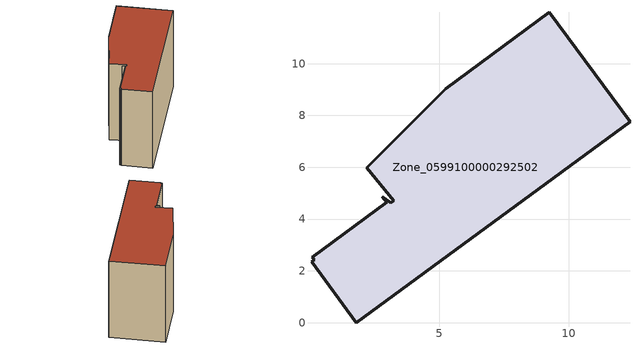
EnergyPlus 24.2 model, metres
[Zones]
Zone_0599100000292502
 floor ground (C_G): 2.81,4.86 3.13,4.62 3.25,4.71 2.2,5.98 5.26,9.03 9.26,11.98 12.37,7.76 1.81,0 0.07,2.35 0.18,2.43 0.1,2.52 2.97,4.64 z0
 wall outside (C_F): 12.37,7.76 9.26,11.98 5.26,9.03 2.2,5.98 3.25,4.71 3.13,4.62 2.81,4.86 2.97,4.64 0.1,2.52 0.18,2.43 0.07,2.35 1.81,0 12.37,7.76 z0:8.46
 roof outside (C_R): 3.13,4.62 2.81,4.86 2.97,4.64 0.1,2.52 0.18,2.43 0.07,2.35 1.81,0 12.37,7.76 9.26,11.98 5.26,9.03 2.2,5.98 3.25,4.71 z8.46
[BUILDING]
Pand.0599100000292502: North Axis=0; Terrain=City; Loads Convergence Tolerance Value=0.04; Temperature Convergence Tolerance Value=0.4; Solar Distribution=FullExterior; Maximum Number of Warmup Days=25; Minimum Number of Warmup Days=1
[Site:Location]
Rotterdam.The.Hague.AP_ZH_NLD Design_Conditions: Latitude=51.96; Longitude=4.45; Time Zone=1; Elevation=-4.5
[SITE:GROUNDTEMPERATURE:BUILDINGSURFACE]
18, 18, 18, 18, 18, 18, 18, 18, 18, 18, 18, 18
[MATERIAL] Thermal Absorptance=0.9; Solar Absorptance=0.7; Visible Absorptance=0.7
Name | Roughness | Thickness | Conductivity | Density | Specific Heat
G.TC.1975-1991 | MediumSmooth | 0.15 | 0.288461 | 540 | 1210
F.TC.1975-1991 | Rough | 0.3 | 0.230769 | 1920 | 840
R.TC.1975-1991 | MediumRough | 0.2 | 0.153846 | 1500 | 1000
[CONSTRUCTION]
C_G: G.TC.1975-1991
C_F: F.TC.1975-1991
C_R: R.TC.1975-1991
[ZONE]
Zone_0599100000292502: Type=1; Multiplier=1; Ceiling Height=Autocalculate; Volume=Autocalculate; Floor Area=autocalculate; Part of Total Floor Area=Yes
[ZONEINFILTRATION:DESIGNFLOWRATE]
Infil_Zone_0599100000292502: Zone or ZoneList or Space or SpaceList=Zone_0599100000292502; Schedule=AlwaysOn; Design Flow Rate Calculation Method=Flow/Area; Flow Rate per Floor Area=0.003; Constant Term Coefficient=1; Temperature Term Coefficient=0; Velocity Term Coefficient=0; Velocity Squared Term Coefficient=0
[HVACTEMPLATE:ZONE:IDEALLOADSAIRSYSTEM]
Zone_0599100000292502: Maximum Heating Supply Air Temperature=50; Minimum Cooling Supply Air Temperature=13; Maximum Heating Supply Air Humidity Ratio=0.0156; Minimum Cooling Supply Air Humidity Ratio=0.0077; Heating Limit=NoLimit; Cooling Limit=NoLimit; Dehumidification Control Type=ConstantSensibleHeatRatio; Cooling Sensible Heat Ratio=0.7; Dehumidification Setpoint=60; Humidification Control Type=None; Humidification Setpoint=30; Outdoor Air Method=None; Outdoor Air Flow Rate per Person=0.00944; Outdoor Air Flow Rate per Zone Floor Area=0; Outdoor Air Flow Rate per Zone=0; Demand Controlled Ventilation Type=None; Outdoor Air Economizer Type=NoEconomizer; Heat Recovery Type=None; Sensible Heat Recovery Effectiveness=0.7; Latent Heat Recovery Effectiveness=0.65
[ZONECONTROL:THERMOSTAT]
ThermostatControl_Zone_0599100000292502: Zone or ZoneList=Zone_0599100000292502; Control Type Schedule=DualSetpointControlType; Control 1=Thermostat_Zone_0599100000292502; Temperature Difference Between Cutout And Setpoint=0
[THERMOSTATSETPOINT:DUALSETPOINT]
Thermostat_Zone_0599100000292502: Heating Setpoint Temperature Schedule=HeatingSetpoint_Zone_0599100000292502; Cooling Setpoint Temperature Schedule=CoolingSetpoint_Zone_0599100000292502
[SCHEDULE:COMPACT]
HeatingSetpoint_Zone_0599100000292502: Through: 12/31, For: AllDays, Until: 24:00, 21
CoolingSetpoint_Zone_0599100000292502: Through: 12/31, For: AllDays, Until: 24:00, 24
DualSetpointControlType: Through: 12/31, For: AllDays, Until: 24:00, 4
AlwaysOn: Through: 12/31, For: AllDays, Until: 24:00, 1
